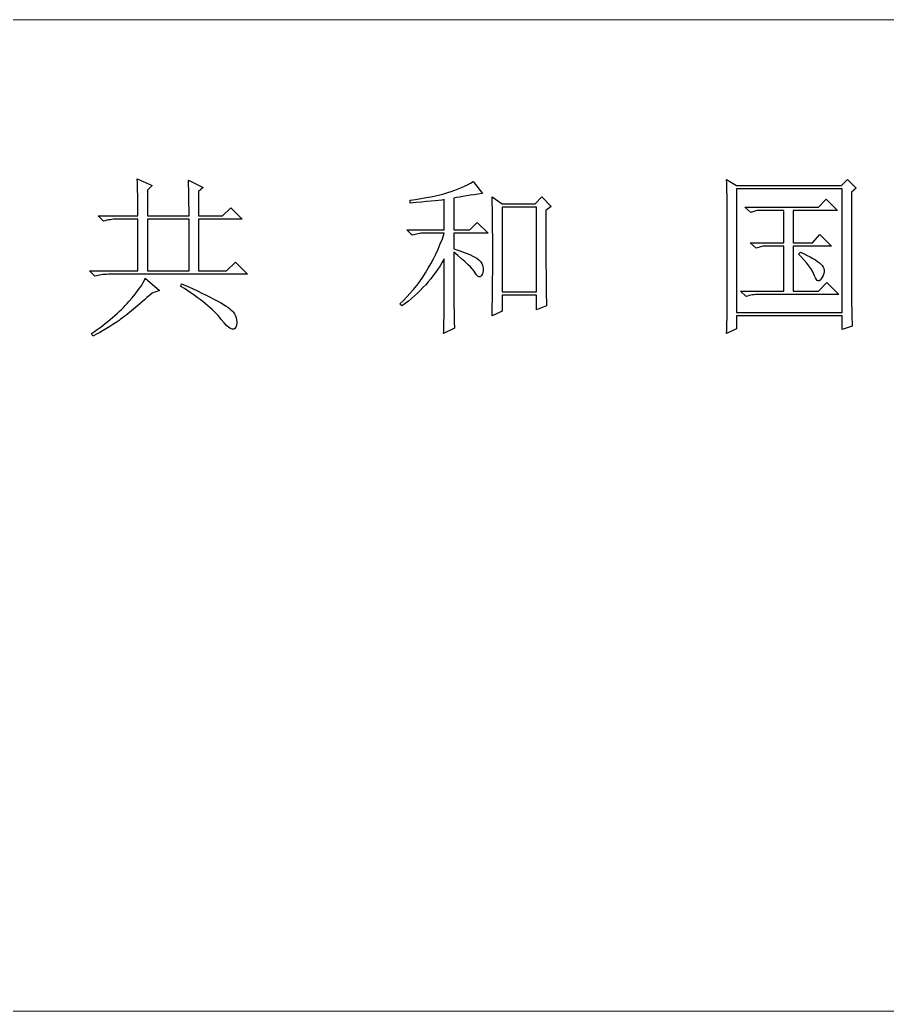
# Model space of a CAD drawing. Header units: centimetres. Extents: x -51 to 100, y -24 to 30.
# Drawn here: x 15.594 to 16.801, y -12.404 to -11.024 of the extents above; entities that cross this region are included whole.
import ezdxf

# ---------------------------------------------------------------- set-up
doc = ezdxf.new("R2010")
doc.units = ezdxf.units.CM
doc.header["$MEASUREMENT"] = 0

msp = doc.modelspace()

# ---------------------------------------------------------------- linework, layer by layer
at = {"color": 1, "lineweight": 9}
msp.add_open_spline([(13.17983, -12.40371), (13.17983, -12.40371), (22.83499, -12.40371), (22.83499, -12.40371), (22.83499, -12.40371), (22.83499, -12.40371), (22.83499, -11.02439), (22.83499, -11.02439), (22.83499, -11.02439), (22.83499, -11.02439), (13.17983, -11.02439), (13.17983, -11.02439), (13.17983, -11.02439), (13.17983, -11.02439), (13.17983, -12.40371), (13.17983, -12.40371)], degree=3, knots=[0, 0, 0, 0, 0.2, 0.2, 0.2, 0.2, 0.4, 0.4, 0.4, 0.4, 0.6, 0.6, 0.6, 0.6, 1, 1, 1, 1], dxfattribs=at)
at = {"color": 1}
for points, knots in [([(15.75794, -11.29704), (15.75794, -11.29704), (15.70278, -11.29704), (15.70278, -11.29704), (15.70278, -11.29704), (15.70278, -11.29704), (15.71025, -11.30454), (15.71025, -11.30454), (15.71025, -11.30454), (15.71587, -11.30267), (15.7221, -11.30175), (15.72896, -11.30175), (15.72896, -11.30175), (15.72896, -11.30175), (15.75794, -11.30175), (15.75794, -11.30175), (15.75794, -11.30175), (15.75794, -11.30175), (15.75794, -11.37375), (15.75794, -11.37375), (15.75794, -11.37375), (15.75794, -11.37375), (15.69061, -11.37375), (15.69061, -11.37375), (15.69061, -11.37375), (15.69061, -11.37375), (15.69807, -11.38125), (15.69807, -11.38125), (15.69807, -11.38125), (15.7037, -11.37938), (15.70993, -11.37846), (15.71679, -11.37846), (15.71679, -11.37846), (15.71679, -11.37846), (15.91044, -11.37846), (15.91044, -11.37846), (15.91044, -11.37846), (15.91044, -11.37846), (15.89359, -11.36162), (15.89359, -11.36162), (15.89359, -11.36162), (15.89359, -11.36162), (15.88142, -11.37375), (15.88142, -11.37375), (15.88142, -11.37375), (15.88142, -11.37375), (15.84215, -11.37375), (15.84215, -11.37375), (15.84215, -11.37375), (15.84215, -11.37375), (15.84215, -11.30175), (15.84215, -11.30175), (15.84215, -11.30175), (15.84215, -11.30175), (15.90293, -11.30175), (15.90293, -11.30175), (15.90293, -11.30175), (15.90293, -11.30175), (15.88705, -11.28583), (15.88705, -11.28583), (15.88705, -11.28583), (15.88705, -11.28583), (15.87583, -11.29704), (15.87583, -11.29704), (15.87583, -11.29704), (15.87583, -11.29704), (15.84215, -11.29704), (15.84215, -11.29704), (15.84215, -11.29704), (15.84215, -11.29704), (15.84215, -11.2634), (15.84215, -11.2634), (15.84215, -11.2634), (15.84215, -11.2634), (15.84869, -11.25777), (15.84869, -11.25777), (15.84869, -11.25777), (15.84869, -11.25777), (15.8281, -11.24747), (15.8281, -11.24747), (15.8281, -11.24747), (15.82874, -11.25557), (15.82906, -11.2721), (15.82906, -11.29704), (15.82906, -11.29704), (15.82906, -11.29704), (15.77107, -11.29704), (15.77107, -11.29704), (15.77107, -11.29704), (15.77107, -11.29704), (15.77107, -11.26152), (15.77107, -11.26152), (15.77107, -11.26152), (15.77107, -11.26152), (15.77761, -11.25498), (15.77761, -11.25498), (15.77761, -11.25498), (15.77761, -11.25498), (15.75702, -11.2456), (15.75702, -11.2456), (15.75702, -11.2456), (15.75766, -11.25873), (15.75794, -11.27585), (15.75794, -11.29704)], [0, 0, 0, 0, 0.037037, 0.037037, 0.037037, 0.037037, 0.0740741, 0.0740741, 0.0740741, 0.0740741, 0.1111111, 0.1111111, 0.1111111, 0.1111111, 0.1481481, 0.1481481, 0.1481481, 0.1481481, 0.1851852, 0.1851852, 0.1851852, 0.1851852, 0.2222222, 0.2222222, 0.2222222, 0.2222222, 0.2592593, 0.2592593, 0.2592593, 0.2592593, 0.2962963, 0.2962963, 0.2962963, 0.2962963, 0.3333333, 0.3333333, 0.3333333, 0.3333333, 0.3703704, 0.3703704, 0.3703704, 0.3703704, 0.4074074, 0.4074074, 0.4074074, 0.4074074, 0.4444444, 0.4444444, 0.4444444, 0.4444444, 0.4814815, 0.4814815, 0.4814815, 0.4814815, 0.5185185, 0.5185185, 0.5185185, 0.5185185, 0.5555556, 0.5555556, 0.5555556, 0.5555556, 0.5925926, 0.5925926, 0.5925926, 0.5925926, 0.6296296, 0.6296296, 0.6296296, 0.6296296, 0.6666667, 0.6666667, 0.6666667, 0.6666667, 0.7037037, 0.7037037, 0.7037037, 0.7037037, 0.7407407, 0.7407407, 0.7407407, 0.7407407, 0.7777778, 0.7777778, 0.7777778, 0.7777778, 0.8148148, 0.8148148, 0.8148148, 0.8148148, 0.8518519, 0.8518519, 0.8518519, 0.8518519, 0.8888889, 0.8888889, 0.8888889, 0.8888889, 0.9259259, 0.9259259, 0.9259259, 0.9259259, 1, 1, 1, 1]), ([(16.19739, -11.34757), (16.21363, -11.36066), (16.22361, -11.37032), (16.22732, -11.37658), (16.22732, -11.37658), (16.23107, -11.38281), (16.23419, -11.38373), (16.2367, -11.37938), (16.2367, -11.37938), (16.23918, -11.37502), (16.23918, -11.36972), (16.2367, -11.36349), (16.2367, -11.36349), (16.23419, -11.35722), (16.2211, -11.35036), (16.19739, -11.3429), (16.19739, -11.3429), (16.19739, -11.3429), (16.19739, -11.32139), (16.19739, -11.32139), (16.19739, -11.32139), (16.19739, -11.32139), (16.24512, -11.32139), (16.24512, -11.32139), (16.24512, -11.32139), (16.24512, -11.32139), (16.23016, -11.30642), (16.23016, -11.30642), (16.23016, -11.30642), (16.23016, -11.30642), (16.21986, -11.31672), (16.21986, -11.31672), (16.21986, -11.31672), (16.21986, -11.31672), (16.19739, -11.31672), (16.19739, -11.31672), (16.19739, -11.31672), (16.19739, -11.31672), (16.19739, -11.27274), (16.19739, -11.27274), (16.19739, -11.27274), (16.20737, -11.27026), (16.22078, -11.26807), (16.23762, -11.26619), (16.23762, -11.26619), (16.23762, -11.26619), (16.22453, -11.24935), (16.22453, -11.24935), (16.22453, -11.24935), (16.21455, -11.25557), (16.2027, -11.26072), (16.18897, -11.26479), (16.18897, -11.26479), (16.17528, -11.26882), (16.1578, -11.27242), (16.13661, -11.27553), (16.13661, -11.27553), (16.13661, -11.27553), (16.13661, -11.27928), (16.13661, -11.27928), (16.13661, -11.27928), (16.15968, -11.2774), (16.1756, -11.27585), (16.1843, -11.27461), (16.1843, -11.27461), (16.1843, -11.27461), (16.1843, -11.31672), (16.1843, -11.31672), (16.1843, -11.31672), (16.1843, -11.31672), (16.13194, -11.31672), (16.13194, -11.31672), (16.13194, -11.31672), (16.13194, -11.31672), (16.1394, -11.32418), (16.1394, -11.32418), (16.1394, -11.32418), (16.1394, -11.32418), (16.15157, -11.32139), (16.15157, -11.32139), (16.15157, -11.32139), (16.15157, -11.32139), (16.1843, -11.32139), (16.1843, -11.32139), (16.1843, -11.32139), (16.16997, -11.36189), (16.14938, -11.39466), (16.12256, -11.4196), (16.12256, -11.4196), (16.12256, -11.4196), (16.12539, -11.4224), (16.12539, -11.4224), (16.12539, -11.4224), (16.1497, -11.40496), (16.16933, -11.38313), (16.1843, -11.35691), (16.1843, -11.35691), (16.1843, -11.40743), (16.18398, -11.44203), (16.18338, -11.46075), (16.18338, -11.46075), (16.18338, -11.46075), (16.19835, -11.45329), (16.19835, -11.45329), (16.19835, -11.45329), (16.19771, -11.44016), (16.19739, -11.40496), (16.19739, -11.34757)], [0, 0, 0, 0, 0.0357143, 0.0357143, 0.0357143, 0.0357143, 0.0714286, 0.0714286, 0.0714286, 0.0714286, 0.1071429, 0.1071429, 0.1071429, 0.1071429, 0.1428571, 0.1428571, 0.1428571, 0.1428571, 0.1785714, 0.1785714, 0.1785714, 0.1785714, 0.2142857, 0.2142857, 0.2142857, 0.2142857, 0.25, 0.25, 0.25, 0.25, 0.2857143, 0.2857143, 0.2857143, 0.2857143, 0.3214286, 0.3214286, 0.3214286, 0.3214286, 0.3571429, 0.3571429, 0.3571429, 0.3571429, 0.3928571, 0.3928571, 0.3928571, 0.3928571, 0.4285714, 0.4285714, 0.4285714, 0.4285714, 0.4642857, 0.4642857, 0.4642857, 0.4642857, 0.5, 0.5, 0.5, 0.5, 0.5357143, 0.5357143, 0.5357143, 0.5357143, 0.5714286, 0.5714286, 0.5714286, 0.5714286, 0.6071429, 0.6071429, 0.6071429, 0.6071429, 0.6428571, 0.6428571, 0.6428571, 0.6428571, 0.6785714, 0.6785714, 0.6785714, 0.6785714, 0.7142857, 0.7142857, 0.7142857, 0.7142857, 0.75, 0.75, 0.75, 0.75, 0.7857143, 0.7857143, 0.7857143, 0.7857143, 0.8214286, 0.8214286, 0.8214286, 0.8214286, 0.8571429, 0.8571429, 0.8571429, 0.8571429, 0.8928571, 0.8928571, 0.8928571, 0.8928571, 0.9285714, 0.9285714, 0.9285714, 0.9285714, 1, 1, 1, 1]), ([(16.57698, -11.46075), (16.57698, -11.46075), (16.59102, -11.45421), (16.59102, -11.45421), (16.59102, -11.45421), (16.59102, -11.45421), (16.59102, -11.43645), (16.59102, -11.43645), (16.59102, -11.43645), (16.59102, -11.43645), (16.73789, -11.43645), (16.73789, -11.43645), (16.73789, -11.43645), (16.73789, -11.43645), (16.73789, -11.45512), (16.73789, -11.45512), (16.73789, -11.45512), (16.73789, -11.45512), (16.7519, -11.45045), (16.7519, -11.45045), (16.7519, -11.45045), (16.7513, -11.43736), (16.75098, -11.42459), (16.75098, -11.4121), (16.75098, -11.4121), (16.75098, -11.4121), (16.75098, -11.26431), (16.75098, -11.26431), (16.75098, -11.26431), (16.75098, -11.26431), (16.75753, -11.25873), (16.75753, -11.25873), (16.75753, -11.25873), (16.75753, -11.25873), (16.74536, -11.24655), (16.74536, -11.24655), (16.74536, -11.24655), (16.74536, -11.24655), (16.73694, -11.25498), (16.73694, -11.25498), (16.73694, -11.25498), (16.73694, -11.25498), (16.59102, -11.25498), (16.59102, -11.25498), (16.59102, -11.25498), (16.59102, -11.25498), (16.57698, -11.24655), (16.57698, -11.24655), (16.57698, -11.24655), (16.57761, -11.26212), (16.57793, -11.27585), (16.57793, -11.2877), (16.57793, -11.2877), (16.57793, -11.2877), (16.57793, -11.42052), (16.57793, -11.42052), (16.57793, -11.42052), (16.57793, -11.43361), (16.57761, -11.44702), (16.57698, -11.46075)], [0, 0, 0, 0, 0.0625, 0.0625, 0.0625, 0.0625, 0.125, 0.125, 0.125, 0.125, 0.1875, 0.1875, 0.1875, 0.1875, 0.25, 0.25, 0.25, 0.25, 0.3125, 0.3125, 0.3125, 0.3125, 0.375, 0.375, 0.375, 0.375, 0.4375, 0.4375, 0.4375, 0.4375, 0.5, 0.5, 0.5, 0.5, 0.5625, 0.5625, 0.5625, 0.5625, 0.625, 0.625, 0.625, 0.625, 0.6875, 0.6875, 0.6875, 0.6875, 0.75, 0.75, 0.75, 0.75, 0.8125, 0.8125, 0.8125, 0.8125, 0.875, 0.875, 0.875, 0.875, 1, 1, 1, 1]), ([(16.59102, -11.25965), (16.59102, -11.25965), (16.73789, -11.25965), (16.73789, -11.25965), (16.73789, -11.25965), (16.73789, -11.25965), (16.73789, -11.43174), (16.73789, -11.43174), (16.73789, -11.43174), (16.73789, -11.43174), (16.59102, -11.43174), (16.59102, -11.43174), (16.59102, -11.43174), (16.59102, -11.43174), (16.59102, -11.25965), (16.59102, -11.25965)], [0, 0, 0, 0, 0.2, 0.2, 0.2, 0.2, 0.4, 0.4, 0.4, 0.4, 0.6, 0.6, 0.6, 0.6, 1, 1, 1, 1]), ([(16.32554, -11.28958), (16.32554, -11.28958), (16.33304, -11.28395), (16.33304, -11.28395), (16.33304, -11.28395), (16.33304, -11.28395), (16.31995, -11.27086), (16.31995, -11.27086), (16.31995, -11.27086), (16.31995, -11.27086), (16.31057, -11.28024), (16.31057, -11.28024), (16.31057, -11.28024), (16.31057, -11.28024), (16.26476, -11.28024), (16.26476, -11.28024), (16.26476, -11.28024), (16.26476, -11.28024), (16.25071, -11.27086), (16.25071, -11.27086), (16.25071, -11.27086), (16.25135, -11.29205), (16.25167, -11.31811), (16.25167, -11.34896), (16.25167, -11.34896), (16.25167, -11.37985), (16.25135, -11.40899), (16.25071, -11.43645), (16.25071, -11.43645), (16.25071, -11.43645), (16.26476, -11.4299), (16.26476, -11.4299), (16.26476, -11.4299), (16.26476, -11.4299), (16.26476, -11.40743), (16.26476, -11.40743), (16.26476, -11.40743), (16.26476, -11.40743), (16.31245, -11.40743), (16.31245, -11.40743), (16.31245, -11.40743), (16.31245, -11.40743), (16.31245, -11.42803), (16.31245, -11.42803), (16.31245, -11.42803), (16.31245, -11.42803), (16.3265, -11.4224), (16.3265, -11.4224), (16.3265, -11.4224), (16.32586, -11.40432), (16.32554, -11.36006), (16.32554, -11.28958)], [0, 0, 0, 0, 0.0714286, 0.0714286, 0.0714286, 0.0714286, 0.1428571, 0.1428571, 0.1428571, 0.1428571, 0.2142857, 0.2142857, 0.2142857, 0.2142857, 0.2857143, 0.2857143, 0.2857143, 0.2857143, 0.3571429, 0.3571429, 0.3571429, 0.3571429, 0.4285714, 0.4285714, 0.4285714, 0.4285714, 0.5, 0.5, 0.5, 0.5, 0.5714286, 0.5714286, 0.5714286, 0.5714286, 0.6428571, 0.6428571, 0.6428571, 0.6428571, 0.7142857, 0.7142857, 0.7142857, 0.7142857, 0.7857143, 0.7857143, 0.7857143, 0.7857143, 0.8571429, 0.8571429, 0.8571429, 0.8571429, 1, 1, 1, 1]), ([(16.60224, -11.28491), (16.60224, -11.28491), (16.61066, -11.29237), (16.61066, -11.29237), (16.61066, -11.29237), (16.61066, -11.29237), (16.61908, -11.28958), (16.61908, -11.28958), (16.61908, -11.28958), (16.61908, -11.28958), (16.65652, -11.28958), (16.65652, -11.28958), (16.65652, -11.28958), (16.65652, -11.28958), (16.65652, -11.33448), (16.65652, -11.33448), (16.65652, -11.33448), (16.65652, -11.33448), (16.60974, -11.33448), (16.60974, -11.33448), (16.60974, -11.33448), (16.60974, -11.33448), (16.61816, -11.34194), (16.61816, -11.34194), (16.61816, -11.34194), (16.61816, -11.34194), (16.6275, -11.33915), (16.6275, -11.33915), (16.6275, -11.33915), (16.6275, -11.33915), (16.65652, -11.33915), (16.65652, -11.33915), (16.65652, -11.33915), (16.65652, -11.33915), (16.65652, -11.4018), (16.65652, -11.4018), (16.65652, -11.4018), (16.65652, -11.4018), (16.59665, -11.4018), (16.59665, -11.4018), (16.59665, -11.4018), (16.59665, -11.4018), (16.60411, -11.40931), (16.60411, -11.40931), (16.60411, -11.40931), (16.60974, -11.40743), (16.61597, -11.40651), (16.62283, -11.40651), (16.62283, -11.40651), (16.62283, -11.40651), (16.73318, -11.40651), (16.73318, -11.40651), (16.73318, -11.40651), (16.73318, -11.40651), (16.71638, -11.38967), (16.71638, -11.38967), (16.71638, -11.38967), (16.71638, -11.38967), (16.70513, -11.4018), (16.70513, -11.4018), (16.70513, -11.4018), (16.70513, -11.4018), (16.66961, -11.4018), (16.66961, -11.4018), (16.66961, -11.4018), (16.66961, -11.4018), (16.66961, -11.33915), (16.66961, -11.33915), (16.66961, -11.33915), (16.66961, -11.33915), (16.72293, -11.33915), (16.72293, -11.33915), (16.72293, -11.33915), (16.72293, -11.33915), (16.707, -11.32326), (16.707, -11.32326), (16.707, -11.32326), (16.707, -11.32326), (16.69671, -11.33448), (16.69671, -11.33448), (16.69671, -11.33448), (16.69671, -11.33448), (16.66961, -11.33448), (16.66961, -11.33448), (16.66961, -11.33448), (16.66961, -11.33448), (16.66961, -11.28958), (16.66961, -11.28958), (16.66961, -11.28958), (16.66961, -11.28958), (16.73135, -11.28958), (16.73135, -11.28958), (16.73135, -11.28958), (16.73135, -11.28958), (16.71542, -11.27369), (16.71542, -11.27369), (16.71542, -11.27369), (16.71542, -11.27369), (16.70513, -11.28491), (16.70513, -11.28491), (16.70513, -11.28491), (16.70513, -11.28491), (16.60224, -11.28491), (16.60224, -11.28491)], [0, 0, 0, 0, 0.037037, 0.037037, 0.037037, 0.037037, 0.0740741, 0.0740741, 0.0740741, 0.0740741, 0.1111111, 0.1111111, 0.1111111, 0.1111111, 0.1481481, 0.1481481, 0.1481481, 0.1481481, 0.1851852, 0.1851852, 0.1851852, 0.1851852, 0.2222222, 0.2222222, 0.2222222, 0.2222222, 0.2592593, 0.2592593, 0.2592593, 0.2592593, 0.2962963, 0.2962963, 0.2962963, 0.2962963, 0.3333333, 0.3333333, 0.3333333, 0.3333333, 0.3703704, 0.3703704, 0.3703704, 0.3703704, 0.4074074, 0.4074074, 0.4074074, 0.4074074, 0.4444444, 0.4444444, 0.4444444, 0.4444444, 0.4814815, 0.4814815, 0.4814815, 0.4814815, 0.5185185, 0.5185185, 0.5185185, 0.5185185, 0.5555556, 0.5555556, 0.5555556, 0.5555556, 0.5925926, 0.5925926, 0.5925926, 0.5925926, 0.6296296, 0.6296296, 0.6296296, 0.6296296, 0.6666667, 0.6666667, 0.6666667, 0.6666667, 0.7037037, 0.7037037, 0.7037037, 0.7037037, 0.7407407, 0.7407407, 0.7407407, 0.7407407, 0.7777778, 0.7777778, 0.7777778, 0.7777778, 0.8148148, 0.8148148, 0.8148148, 0.8148148, 0.8518519, 0.8518519, 0.8518519, 0.8518519, 0.8888889, 0.8888889, 0.8888889, 0.8888889, 0.9259259, 0.9259259, 0.9259259, 0.9259259, 1, 1, 1, 1]), ([(16.26476, -11.28491), (16.26476, -11.28491), (16.31245, -11.28491), (16.31245, -11.28491), (16.31245, -11.28491), (16.31245, -11.28491), (16.31245, -11.40276), (16.31245, -11.40276), (16.31245, -11.40276), (16.31245, -11.40276), (16.26476, -11.40276), (16.26476, -11.40276), (16.26476, -11.40276), (16.26476, -11.40276), (16.26476, -11.28491), (16.26476, -11.28491)], [0, 0, 0, 0, 0.2, 0.2, 0.2, 0.2, 0.4, 0.4, 0.4, 0.4, 0.6, 0.6, 0.6, 0.6, 1, 1, 1, 1]), ([(15.77107, -11.30175), (15.77107, -11.30175), (15.82906, -11.30175), (15.82906, -11.30175), (15.82906, -11.30175), (15.82906, -11.30175), (15.82906, -11.37375), (15.82906, -11.37375), (15.82906, -11.37375), (15.82906, -11.37375), (15.77107, -11.37375), (15.77107, -11.37375), (15.77107, -11.37375), (15.77107, -11.37375), (15.77107, -11.30175), (15.77107, -11.30175)], [0, 0, 0, 0, 0.2, 0.2, 0.2, 0.2, 0.4, 0.4, 0.4, 0.4, 0.6, 0.6, 0.6, 0.6, 1, 1, 1, 1]), ([(16.67986, -11.34757), (16.67986, -11.34757), (16.67707, -11.35036), (16.67707, -11.35036), (16.67707, -11.35036), (16.68892, -11.36221), (16.69643, -11.37235), (16.69954, -11.38077), (16.69954, -11.38077), (16.70265, -11.38919), (16.70624, -11.38983), (16.71028, -11.38265), (16.71028, -11.38265), (16.71435, -11.37546), (16.71371, -11.3694), (16.7084, -11.36441), (16.7084, -11.36441), (16.70309, -11.35942), (16.69359, -11.35379), (16.67986, -11.34757)], [0, 0, 0, 0, 0.1666667, 0.1666667, 0.1666667, 0.1666667, 0.3333333, 0.3333333, 0.3333333, 0.3333333, 0.5, 0.5, 0.5, 0.5, 0.6666667, 0.6666667, 0.6666667, 0.6666667, 1, 1, 1, 1]), ([(15.76824, -11.38404), (15.76576, -11.39091), (15.7581, -11.40168), (15.74533, -11.41633), (15.74533, -11.41633), (15.73256, -11.43098), (15.71524, -11.44579), (15.6934, -11.46075), (15.6934, -11.46075), (15.6934, -11.46075), (15.69528, -11.4645), (15.69528, -11.4645), (15.69528, -11.4645), (15.70837, -11.45764), (15.72054, -11.4503), (15.73176, -11.44251), (15.73176, -11.44251), (15.74297, -11.43473), (15.75826, -11.42208), (15.77761, -11.40464), (15.77761, -11.40464), (15.77761, -11.40464), (15.78787, -11.40089), (15.78787, -11.40089), (15.78787, -11.40089), (15.78787, -11.40089), (15.76824, -11.38404), (15.76824, -11.38404)], [0, 0, 0, 0, 0.125, 0.125, 0.125, 0.125, 0.25, 0.25, 0.25, 0.25, 0.375, 0.375, 0.375, 0.375, 0.5, 0.5, 0.5, 0.5, 0.625, 0.625, 0.625, 0.625, 0.75, 0.75, 0.75, 0.75, 1, 1, 1, 1]), ([(15.8178, -11.39526), (15.84462, -11.4121), (15.86334, -11.42739), (15.87396, -11.44112), (15.87396, -11.44112), (15.88453, -11.45484), (15.89124, -11.4584), (15.89407, -11.45185), (15.89407, -11.45185), (15.89687, -11.44531), (15.89563, -11.43832), (15.89032, -11.43082), (15.89032, -11.43082), (15.88501, -11.42336), (15.86115, -11.41023), (15.81876, -11.39155), (15.81876, -11.39155), (15.81876, -11.39155), (15.8178, -11.39526), (15.8178, -11.39526)], [0, 0, 0, 0, 0.1666667, 0.1666667, 0.1666667, 0.1666667, 0.3333333, 0.3333333, 0.3333333, 0.3333333, 0.5, 0.5, 0.5, 0.5, 0.6666667, 0.6666667, 0.6666667, 0.6666667, 1, 1, 1, 1])]:
    msp.add_open_spline(points, degree=3, knots=knots, dxfattribs=at)

doc.saveas('drawing.dxf')
